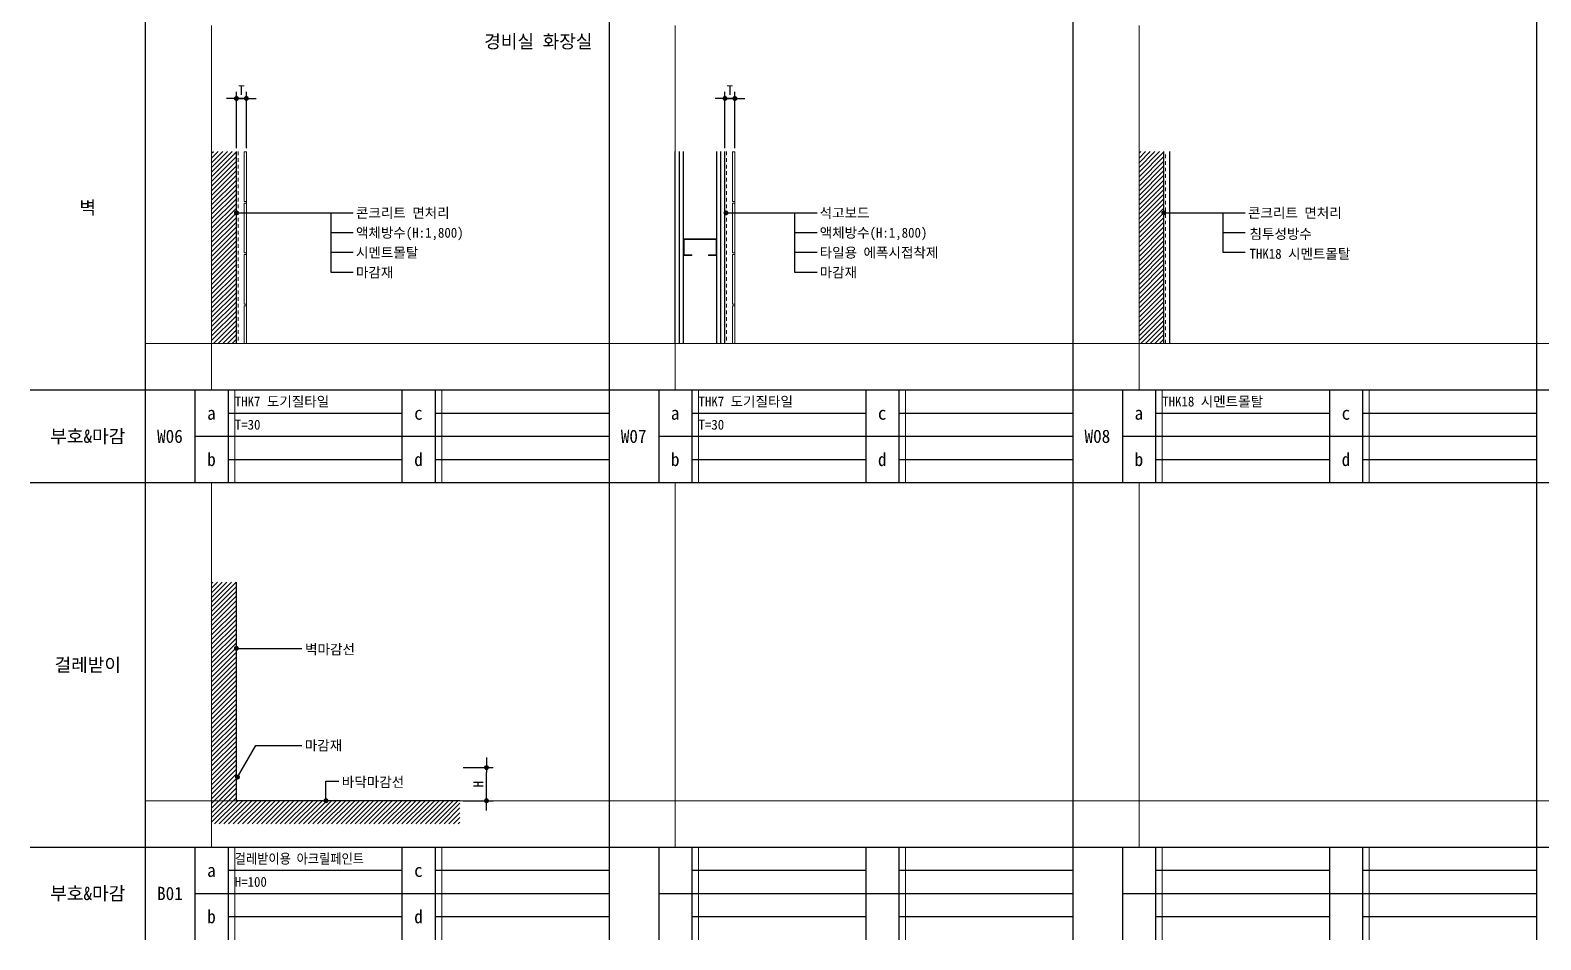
# Model space of a CAD drawing. Header units: millimetres. Extents: x 38 to 24868, y -11128 to 6117.
# Drawn here: x 8438 to 12999, y -11128 to -8381 of the extents above; entities that cross this region are included whole.
import ezdxf
from ezdxf.enums import TextEntityAlignment as Align

# ---------------------------------------------------------------- set-up
doc = ezdxf.new("R2010")
doc.units = ezdxf.units.MM
doc.linetypes.add('HID', pattern=[2, 1.1, -0.9])
doc.layers.get('0').update_dxf_attribs({"linetype": 'CONTINUOUS'})
for name, color, linetype, lineweight in [('A-CONC-LIN2', 7, 'CONTINUOUS', 25), ('A-MKXS-TEXT1', 3, 'CONTINUOUS', 25), ('A-SECT-LIN3', 255, 'CONTINUOUS', 18), ('A-XXXX-FIN2', 6, 'CONTINUOUS', 20), ('A-XXXX-TABL', 7, 'CONTINUOUS', 25), ('A-XXXX-TXT1', 3, 'CONTINUOUS', 25), ('A-XXXX-TXT2', 3, 'CONTINUOUS', 25), ('A-XXXX-WAT1', 9, 'HID', 20)]:
    doc.layers.add(name, color=color, linetype=linetype, lineweight=lineweight)
for name, color, linetype in [('A-DIMS', 7, 'CONTINUOUS'), ('A-MKXS-LEAD', 7, 'CONTINUOUS'), ('A-SECT-LIN1', 4, 'CONTINUOUS'), ('A-XXXX-FIN1', 255, 'CONTINUOUS'), ('A-XXXX-HATC', 8, 'CONTINUOUS')]:
    doc.layers.add(name, color=color, linetype=linetype)
doc.layers.add('A-XXXX-NPLT', color=144, linetype='CONTINUOUS', lineweight=15, plot=False)
doc.styles.add('HY울릉도L', font='')
doc.styles.add('돋움체', font='')
doc.styles.add('돋음', font='malgun.ttf')
doc.styles.get('HY울릉도L').set_extended_font_data('HYwulM')
doc.styles.get('돋움체').set_extended_font_data('DotumChe')
doc.dimstyles.new('CDIM', dxfattribs={"dimtxt": 3, "dimasz": 1.5, "dimexe": 2, "dimexo": 1, "dimgap": 1, "dimtad": 1, "dimdec": 0, "dimrnd": 0.5, "dimzin": 0, "dimdsep": 32, "dimlunit": 6, "dimtxsty": 'HY울릉도L', "dimblk1": '_CIDOT', "dimblk2": '_CIDOT', "dimsah": 1, "dimcen": 5.5, "dimclrd": 2, "dimclre": 2, "dimclrt": 7, "dimadec": 0, "dimazin": 0, "dimtfac": 1, "dimtdec": 0, "dimtix": 1, "dimtmove": 2, "dimatfit": 1, "dimldrblk": '_CIDOT', "dimfxl": 1, "dimtolj": 1, "dimtzin": 0, "dimlwd": -1, "dimarcsym": 0})
doc.dimstyles.new('DLEADER', dxfattribs={"dimscale": 50, "dimtxt": 3, "dimasz": 3, "dimexe": 1, "dimexo": 8, "dimgap": 1, "dimtad": 1, "dimdec": 0, "dimrnd": 0.25, "dimdsep": 32, "dimtxsty": '돋음', "dimblk": 'DOT', "dimcen": 5, "dimclrd": 4, "dimclre": 4, "dimclrt": 3, "dimadec": 0, "dimazin": 0, "dimtfac": 1, "dimtdec": 0, "dimtix": 1, "dimtmove": 2, "dimatfit": 1, "dimldrblk": 'DOT', "dimfxl": 1, "dimarcsym": 0})

# ---------------------------------------------------------------- blocks, each defined once
blk = doc.blocks.new('table')
at = {"layer": 'A-XXXX-NPLT'}
for p, q in [((413.2, -2175.2), (413.2, -2035.2)), ((725.7, -2175.2), (725.7, -2035.2)), ((1113.2, -2175.2), (1113.2, -2035.2)), ((1425.7, -2175.2), (1425.7, -2035.2)), ((1813.2, -2175.2), (1813.2, -2035.2)), ((2125.7, -2175.2), (2125.7, -2035.2)), ((413.2, -2865.5), (413.2, -2725.5)), ((725.7, -2865.5), (725.7, -2725.5)), ((1113.2, -2865.5), (1113.2, -2725.5)), ((1425.7, -2865.5), (1425.7, -2725.5)), ((1813.2, -2865.5), (1813.2, -2725.5)), ((2125.7, -2865.5), (2125.7, -2725.5))]:
    blk.add_line(p, q, dxfattribs=at)
at = {"layer": 'A-XXXX-TABL'}
for p, q in [((278.2, -104.5), (278.2, -2865.5)), ((978.2, -104.5), (978.2, -2865.5)), ((1678.2, -104.5), (1678.2, -2865.5)), ((2378.2, -104.5), (2378.2, -2865.5)), ((104.5, -2035.2), (3778.2, -2035.2)), ((353.2, -2035.2), (353.2, -2175.2)), ((403.2, -2035.2), (403.2, -2175.2)), ((665.7, -2035.2), (665.7, -2175.2)), ((715.7, -2035.2), (715.7, -2175.2)), ((1053.2, -2035.2), (1053.2, -2175.2)), ((1103.2, -2035.2), (1103.2, -2175.2)), ((1365.7, -2035.2), (1365.7, -2175.2)), ((1415.7, -2035.2), (1415.7, -2175.2)), ((1753.2, -2035.2), (1753.2, -2175.2)), ((1803.2, -2035.2), (1803.2, -2175.2)), ((2065.7, -2035.2), (2065.7, -2175.2)), ((2115.7, -2035.2), (2115.7, -2175.2)), ((403.2, -2070.2), (665.7, -2070.2)), ((715.7, -2070.2), (978.2, -2070.2)), ((1103.2, -2070.2), (1365.7, -2070.2)), ((1415.7, -2070.2), (1678.2, -2070.2)), ((1803.2, -2070.2), (2065.7, -2070.2)), ((2115.7, -2070.2), (2378.2, -2070.2)), ((353.2, -2105.2), (978.2, -2105.2)), ((1053.2, -2105.2), (1678.2, -2105.2)), ((1753.2, -2105.2), (2378.2, -2105.2)), ((403.2, -2140.2), (665.7, -2140.2)), ((715.7, -2140.2), (978.2, -2140.2)), ((1103.2, -2140.2), (1365.7, -2140.2)), ((1415.7, -2140.2), (1678.2, -2140.2)), ((1803.2, -2140.2), (2065.7, -2140.2)), ((2115.7, -2140.2), (2378.2, -2140.2)), ((104.5, -2175.2), (3778.2, -2175.2)), ((104.5, -2725.5), (3778.2, -2725.5)), ((353.2, -2725.5), (353.2, -2865.5)), ((403.2, -2725.5), (403.2, -2865.5)), ((665.7, -2725.5), (665.7, -2865.5)), ((715.7, -2725.5), (715.7, -2865.5)), ((1053.2, -2725.5), (1053.2, -2865.5)), ((1103.2, -2725.5), (1103.2, -2865.5)), ((1365.7, -2725.5), (1365.7, -2865.5)), ((1415.7, -2725.5), (1415.7, -2865.5)), ((1753.2, -2725.5), (1753.2, -2865.5)), ((1803.2, -2725.5), (1803.2, -2865.5)), ((2065.7, -2725.5), (2065.7, -2865.5)), ((2115.7, -2725.5), (2115.7, -2865.5)), ((403.2, -2760.5), (665.7, -2760.5)), ((715.7, -2760.5), (978.2, -2760.5)), ((1103.2, -2760.5), (1365.7, -2760.5)), ((1415.7, -2760.5), (1678.2, -2760.5)), ((1803.2, -2760.5), (2065.7, -2760.5)), ((2115.7, -2760.5), (2378.2, -2760.5)), ((353.2, -2795.5), (978.2, -2795.5)), ((1053.2, -2795.5), (1678.2, -2795.5)), ((1753.2, -2795.5), (2378.2, -2795.5)), ((403.2, -2830.5), (665.7, -2830.5)), ((715.7, -2830.5), (978.2, -2830.5)), ((1103.2, -2830.5), (1365.7, -2830.5)), ((1415.7, -2830.5), (1678.2, -2830.5)), ((1803.2, -2830.5), (2065.7, -2830.5)), ((2115.7, -2830.5), (2378.2, -2830.5))]:
    blk.add_line(p, q, dxfattribs=at)
blk = doc.blocks.new('_CIDOT')
at = {"color": 0, "linetype": 'ByBlock'}
blk.add_line((2, 0), (-1, 0), dxfattribs=at)
at = {"color": 0, "linetype": 'ByBlock', "const_width": 0.5}
blk.add_lwpolyline([(-0.25, 0, 1), (0.25, 0, 1)], format="xyb", close=True, dxfattribs=at)
blk = doc.blocks.new('*D21')
at = {"layer": 'A-DIMS', "lineweight": -2, "transparency": 16777216}
for p, q in [((9745.6, -10607.8), (9835.6, -10607.8)), ((9745.6, -10707.8), (9835.6, -10707.8))]:
    blk.add_line(p, q, dxfattribs=at)
at = {"layer": 'A-DIMS', "transparency": 16777216}
blk.add_line((9815.6, -10692.8), (9815.6, -10622.8), dxfattribs=at)
at = {"layer": 'A-DIMS', "transparency": 16777216, "xscale": 15, "yscale": 15, "zscale": 15}
for p, rotation in [((9815.6, -10607.8), 90), ((9815.6, -10707.8), 270)]:
    blk.add_blockref('_CIDOT', p, dxfattribs=dict(at, rotation=rotation))
at = {"layer": 'A-DIMS', "color": 3, "transparency": 16777216, "insert": (9790.6, -10657.8), "char_height": 30, "attachment_point": 5, "rotation": 90, "style": '돋움체'}
blk.add_mtext('\\A1;H', dxfattribs=at)
blk = doc.blocks.new('_Dot')
at = {"color": 0, "linetype": 'ByBlock', "lineweight": -2}
blk.add_line((-0.5, 0), (-1, 0), dxfattribs=at)
at = {"color": 0, "linetype": 'ByBlock', "const_width": 0.5}
blk.add_lwpolyline([(-0.25, 0, 1), (0.25, 0, 1)], format="xyb", close=True, dxfattribs=at)
blk = doc.blocks.new('*D24')
at = {"layer": 'A-DIMS', "lineweight": -2, "transparency": 16777216}
for p, q in [((10535.6, -8737.3), (10535.6, -8567.3)), ((10565.6, -8737.3), (10565.6, -8567.3))]:
    blk.add_line(p, q, dxfattribs=at)
at = {"layer": 'A-DIMS', "transparency": 16777216}
for p, q in [((10520.6, -8587.3), (10505.6, -8587.3)), ((10565.6, -8587.3), (10535.6, -8587.3)), ((10580.6, -8587.3), (10595.6, -8587.3))]:
    blk.add_line(p, q, dxfattribs=at)
at = {"layer": 'A-DIMS', "transparency": 16777216, "xscale": 15, "yscale": 15, "zscale": 15}
blk.add_blockref('_CIDOT', (10535.6, -8587.3), dxfattribs=at)
at = {"layer": 'A-DIMS', "transparency": 16777216, "xscale": 15, "yscale": 15, "zscale": 15, "rotation": 180}
blk.add_blockref('_CIDOT', (10565.6, -8587.3), dxfattribs=at)
at = {"layer": 'A-DIMS', "color": 3, "transparency": 16777216, "insert": (10550.6, -8562.2), "char_height": 30, "attachment_point": 5, "style": '돋움체'}
blk.add_mtext('\\A1;T', dxfattribs=at)
blk = doc.blocks.new('*D25')
at = {"layer": 'A-DIMS', "lineweight": -2, "transparency": 16777216}
for p, q in [((9060.6, -8737.3), (9060.6, -8567.3)), ((9090.6, -8737.3), (9090.6, -8567.3))]:
    blk.add_line(p, q, dxfattribs=at)
at = {"layer": 'A-DIMS', "transparency": 16777216}
for p, q in [((9045.6, -8587.3), (9030.6, -8587.3)), ((9090.6, -8587.3), (9060.6, -8587.3)), ((9105.6, -8587.3), (9120.6, -8587.3))]:
    blk.add_line(p, q, dxfattribs=at)
at = {"layer": 'A-DIMS', "transparency": 16777216, "xscale": 15, "yscale": 15, "zscale": 15}
blk.add_blockref('_CIDOT', (9060.6, -8587.3), dxfattribs=at)
at = {"layer": 'A-DIMS', "transparency": 16777216, "xscale": 15, "yscale": 15, "zscale": 15, "rotation": 180}
blk.add_blockref('_CIDOT', (9090.6, -8587.3), dxfattribs=at)
at = {"layer": 'A-DIMS', "color": 3, "transparency": 16777216, "insert": (9075.6, -8562.2), "char_height": 30, "attachment_point": 5, "style": '돋움체'}
blk.add_mtext('\\A1;T', dxfattribs=at)

msp = doc.modelspace()

# ---------------------------------------------------------------- hatches: boundary and pattern name
at = {"layer": 'A-XXXX-HATC'}
h = msp.add_hatch(dxfattribs=at)
h.set_pattern_fill('_USER', color=256, scale=10, angle=45, style=0, pattern_type=0)
h.set_pattern_definition([(45, (-8074.055, -1332.551), (-7.071068, 7.071068), [])])
h.paths.add_polyline_path([(8985.6, -8747.3), (9060.6, -8747.3), (9060.6, -9327.3), (8985.6, -9327.3)])
h = msp.add_hatch(dxfattribs=at)
h.set_pattern_fill('_USER', color=256, scale=10, angle=45, style=0, pattern_type=0)
h.set_pattern_definition([(45, (-5274.055, -1332.551), (-7.071068, 7.071068), [])])
h.paths.add_polyline_path([(11785.6, -8747.3), (11860.6, -8747.3), (11860.6, -9327.3), (11785.6, -9327.3)])
h = msp.add_hatch(dxfattribs=at)
h.set_pattern_fill('_USER', color=256, scale=10, angle=45, style=0, pattern_type=0)
h.set_pattern_definition([(45, (-339.889, -5079.19), (-7.071068, 7.071068), [])])
h.paths.add_polyline_path([(8985.6, -10047.8), (8985.6, -10777.8), (9735.6, -10777.8), (9735.6, -10707.8), (9060.6, -10707.8), (9060.6, -10047.8)])

# ---------------------------------------------------------------- linework, layer by layer
at = {"layer": 'A-CONC-LIN2'}
msp.add_line((11878.6, -9327.3), (11878.6, -8747.3), dxfattribs=at)
at = {"layer": 'A-MKXS-LEAD'}
for p, q in [((9346.6, -9112.7), (9346.6, -8932.7)), ((10746.6, -9112.7), (10746.6, -8932.7)), ((12039.7, -9052.7), (12039.7, -8932.7)), ((9413.4, -8992.7), (9346.6, -8992.7)), ((10813.4, -8992.7), (10746.6, -8992.7)), ((12106.5, -8992.7), (12039.7, -8992.7)), ((9413.4, -9052.7), (9346.6, -9052.7)), ((10813.4, -9052.7), (10746.6, -9052.7)), ((12106.5, -9052.7), (12039.7, -9052.7)), ((9413.4, -9112.7), (9346.6, -9112.7)), ((10813.4, -9112.7), (10746.6, -9112.7)), ((9060.6, -10247.7), (9258.4, -10247.7))]:
    msp.add_line(p, q, dxfattribs=at)
at = {"layer": 'A-MKXS-LEAD', "const_width": 7.5}
for points in [[(9056.8, -10247.7, 1), (9064.3, -10247.7, 1)], [(9060, -10636.5, 1), (9067.5, -10636.5, 1)], [(9327.3, -10707.8, 1), (9334.8, -10707.8, 1)]]:
    msp.add_lwpolyline(points, format="xyb", close=True, dxfattribs=at)
at = {"layer": 'A-MKXS-LEAD'}
for points in [[(9063.8, -10636.5), (9119, -10540.8), (9258.4, -10540.8)], [(9331, -10707.8), (9331, -10648.5), (9369.4, -10648.5)]]:
    msp.add_lwpolyline(points, dxfattribs=at)
at = {"layer": 'A-SECT-LIN1'}
for p, q in [((10385.6, -9327.3), (10385.6, -8747.3)), ((10398.1, -9327.3), (10398.1, -8747.3)), ((10410.6, -9327.3), (10410.6, -8747.3)), ((10510.6, -9327.3), (10510.6, -8747.3)), ((10523.1, -9327.3), (10523.1, -8747.3)), ((10535.6, -9327.3), (10535.6, -8747.3))]:
    msp.add_line(p, q, dxfattribs=at)
at = {"layer": 'A-SECT-LIN3'}
msp.add_lwpolyline([(10485.6, -9061.6), (10509.1, -9061.6, 0.414214), (10510.6, -9060.1), (10510.6, -9013.1, 0.414214), (10509.1, -9011.6), (10412.1, -9011.6, 0.414214), (10410.6, -9013.1), (10410.6, -9060.1, 0.414214), (10412.1, -9061.6), (10435.6, -9061.6), (10435.6, -9059.9), (10413.3, -9059.9, -0.414214), (10412.3, -9058.9), (10412.3, -9014.4, -0.414214), (10413.3, -9013.4), (10507.8, -9013.4, -0.414214), (10508.8, -9014.4), (10508.8, -9058.9, -0.414214), (10507.8, -9059.9), (10485.6, -9059.9)], format="xyb", close=True, dxfattribs=at)
at = {"layer": 'A-XXXX-FIN1', "color": 2}
for p, q in [((9060.6, -9327.3), (9060.6, -8747.3)), ((11860.6, -9327.3), (11860.6, -8747.3)), ((9060.6, -10707.8), (9060.6, -10047.8)), ((9735.6, -10707.8), (9060.6, -10707.8))]:
    msp.add_line(p, q, dxfattribs=at)
at = {"layer": 'A-XXXX-FIN2'}
for p, q in [((9090.6, -8903.2), (9090.6, -8898.2)), ((10565.6, -8903.2), (10565.6, -8898.2)), ((9090.6, -9058.2), (9090.6, -9053.2)), ((10565.6, -9058.2), (10565.6, -9053.2)), ((9090.6, -9213.2), (9090.6, -9208.2)), ((10565.6, -9213.2), (10565.6, -9208.2))]:
    msp.add_line(p, q, dxfattribs=at)
for points in [[(9083.6, -8748.2), (9090.6, -8748.2), (9090.6, -8898.2), (9083.6, -8898.2)], [(10558.6, -8748.2), (10565.6, -8748.2), (10565.6, -8898.2), (10558.6, -8898.2)], [(9083.6, -8903.2), (9090.6, -8903.2), (9090.6, -9053.2), (9083.6, -9053.2)], [(10558.6, -8903.2), (10565.6, -8903.2), (10565.6, -9053.2), (10558.6, -9053.2)], [(9083.6, -9058.2), (9090.6, -9058.2), (9090.6, -9208.2), (9083.6, -9208.2)], [(10558.6, -9058.2), (10565.6, -9058.2), (10565.6, -9208.2), (10558.6, -9208.2)]]:
    msp.add_lwpolyline(points, close=True, dxfattribs=at)
for points in [[(9083.6, -9327.3), (9083.6, -9213.2), (9090.6, -9213.2), (9090.6, -9327.3)], [(10558.6, -9327.3), (10558.6, -9213.2), (10565.6, -9213.2), (10565.6, -9327.3)]]:
    msp.add_lwpolyline(points, dxfattribs=at)
at = {"layer": 'A-XXXX-NPLT'}
for p, q in [((8985.6, -9467.3), (8985.6, -8366.8)), ((10385.6, -9467.3), (10385.6, -8366.8)), ((11785.6, -9467.3), (11785.6, -8366.8)), ((8785.6, -9327.3), (15785.6, -9327.3)), ((8985.6, -10847.8), (8985.6, -9747.3)), ((8985.6, -10847.8), (8985.6, -9747.3)), ((10385.6, -10847.8), (10385.6, -9747.3)), ((10385.6, -10847.8), (10385.6, -9747.3)), ((11785.6, -10847.8), (11785.6, -9747.3)), ((11785.6, -10847.8), (11785.6, -9747.3)), ((8785.6, -10707.8), (15785.6, -10707.8))]:
    msp.add_line(p, q, dxfattribs=at)
at = {"layer": 'A-XXXX-WAT1', "ltscale": 10}
for p, q in [((9065.6, -8747.3), (9065.6, -9327.3)), ((10540.6, -8747.3), (10540.6, -9327.3)), ((11865.6, -9327.3), (11865.6, -8747.3))]:
    msp.add_line(p, q, dxfattribs=at)

# ---------------------------------------------------------------- block references
at = {"layer": 'A-XXXX-TABL', "xscale": 2, "yscale": 2, "zscale": 2}
msp.add_blockref('table', (8229.1, -5396.8), dxfattribs=at)

# ---------------------------------------------------------------- texts
at = {"layer": 'A-MKXS-TEXT1', "style": '돋움체'}
for s, p in [('콘크리트 면처리', (9421.5, -8932.7)), ('석고보드', (10821.5, -8932.7)), ('콘크리트 면처리', (12114.6, -8932.7)), ('액체방수(H:1,800)', (9421.5, -8992.7)), ('액체방수(H:1,800)', (10821.5, -8992.7)), ('침투성방수', (12119.1, -8996.3)), ('시멘트몰탈', (9421.5, -9052.7)), ('타일용 에폭시접착제', (10821.5, -9052.7)), ('THK18 시멘트몰탈', (12119.1, -9056.3)), ('마감재', (9421.5, -9112.7)), ('마감재', (10821.5, -9112.7))]:
    msp.add_text(s, height=30, dxfattribs=at).set_placement(p, align=Align.MIDDLE_LEFT)
at = {"layer": 'A-XXXX-NPLT', "style": '돋움체'}
msp.add_text('경비실 화장실', height=40, dxfattribs=at).set_placement((10135.6, -8415.2), align=Align.MIDDLE_RIGHT)
at = {"layer": 'A-XXXX-TXT1', "style": '돋움체'}
for s, p in [('벽', (8611.8, -8917)), ('부호&마감', (8611.8, -9607.3)), ('W06', (8859.9, -9607.3)), ('W07', (10259.9, -9607.3)), ('W08', (11659.9, -9607.3)), ('걸레받이', (8611.8, -10297.5)), ('부호&마감', (8611.8, -10987.8)), ('B01', (8859.9, -10987.8))]:
    msp.add_text(s, height=40, dxfattribs=at).set_placement(p, align=Align.MIDDLE_CENTER)
at = {"layer": 'A-XXXX-TXT2', "style": '돋움체'}
for s, p in [('THK7 도기질타일', (9055.6, -9502.3)), ('THK7 도기질타일', (10455.6, -9502.3)), ('THK18 시멘트몰탈', (11855.6, -9502.3)), ('T=30', (9055.6, -9572.3)), ('T=30', (10455.6, -9572.3)), ('H=100', (9055.6, -10952.8))]:
    msp.add_text(s, height=30, dxfattribs=at).set_placement(p, align=Align.MIDDLE_LEFT)
for s, p in [('a', (8985.1, -9537.3)), ('c', (9610.1, -9537.3)), ('a', (10385.1, -9537.3)), ('c', (11010.1, -9537.3)), ('a', (11785.1, -9537.3)), ('c', (12410.1, -9537.3)), ('b', (8985.3, -9677.3)), ('d', (9610.3, -9677.3)), ('b', (10385.3, -9677.3)), ('d', (11010.3, -9677.3)), ('b', (11785.3, -9677.3)), ('d', (12410.3, -9677.3)), ('a', (8985.1, -10917.8)), ('c', (9610.1, -10917.8)), ('b', (8985.3, -11057.8)), ('d', (9610.3, -11057.8))]:
    msp.add_text(s, height=40, dxfattribs=at).set_placement(p, align=Align.MIDDLE_CENTER)
for s, p in [('벽마감선', (9267.9, -10265.7)), ('마감재', (9267, -10555.9)), ('바닥마감선', (9378.9, -10666.4))]:
    msp.add_text(s, height=30, dxfattribs=at).set_placement(p)
at = {"layer": 'A-XXXX-TXT2', "style": '돋움체', "width": 0.9}
msp.add_text('걸레받이용 아크릴페인트', height=30, dxfattribs=at).set_placement((9055.6, -10882.8), align=Align.MIDDLE_LEFT)

# ---------------------------------------------------------------- dimensions: what is measured, and where the dimension line sits
at = {"layer": 'A-DIMS'}
for base, p1, p2, angle, text, picture, middle in [((9060.6, -8587.3), (9090.6, -8747.3), (9060.6, -8747.3), 180, 'T', '*D25', (9075.6, -8562.2)), ((10535.6, -8587.3), (10565.6, -8747.3), (10535.6, -8747.3), 180, 'T', '*D24', (10550.6, -8562.2)), ((9815.6, -10607.8), (9735.6, -10707.8), (9735.6, -10607.8), 90, 'H', '*D21', (9790.6, -10657.8))]:
    dim = msp.add_linear_dim(base=base, p1=p1, p2=p2, angle=angle, text=text, dimstyle='CDIM', override={"dimscale": 10, "dimtxsty": '돋움체', "dimclrd": 256, "dimclre": 256, "dimclrt": 3}, dxfattribs=at)
    dim.commit()
    dim.dimension.update_dxf_attribs({"geometry": picture, "text_midpoint": middle})

# ---------------------------------------------------------------- leaders
at = {"layer": 'A-MKXS-LEAD'}
for points in [[(9060.6, -8932.7), (9354.5, -8932.7), (9413.4, -8932.7)], [(10538.6, -8932.7), (10754.5, -8932.7), (10813.4, -8932.7)], [(11860.6, -8932.7), (12047.5, -8932.7), (12106.5, -8932.7)]]:
    msp.add_leader(points, dimstyle='DLEADER', override={"dimscale": 10, "dimasz": 1.5, "dimclrd": 7}, dxfattribs=at)

doc.saveas('drawing.dxf')
